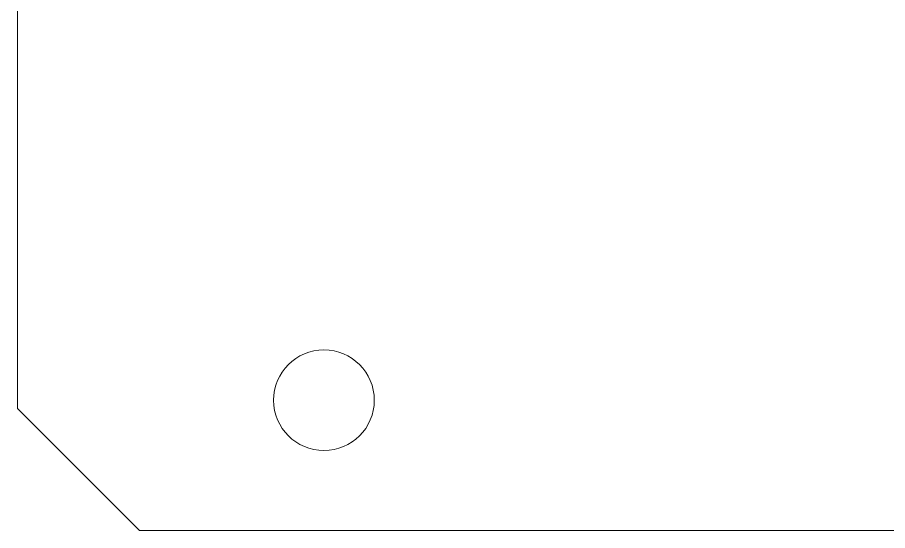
# Model space of a CAD drawing. Header units: inches. Extents: x 0.1 to 23.8, y 0.1 to 11.9.
# Drawn here: x 18.223 to 19.551, y 5.708 to 6.491 of the extents above; entities that cross this region are included whole.
import ezdxf

# ---------------------------------------------------------------- set-up
doc = ezdxf.new("R2010")
doc.units = ezdxf.units.IN
doc.header["$MEASUREMENT"] = 0
doc.layers.add('CUTOUTS', color=1, linetype='Continuous')
doc.layers.add('PERIMETER', color=5, linetype='Continuous')

msp = doc.modelspace()

# ---------------------------------------------------------------- linework, layer by layer
at = {"layer": 'CUTOUTS', "lineweight": 0}
msp.add_circle((18.6912, 5.907), 0.0768, dxfattribs=at)
at = {"layer": 'PERIMETER', "lineweight": 0}
for p, q in [((18.2234, 6.2239), (18.2234, 7.7829)), ((18.2234, 6.2239), (18.2234, 6.2239)), ((18.2234, 6.2239), (18.2234, 6.1018)), ((18.2234, 6.1018), (18.2234, 6.1018)), ((18.2234, 6.1018), (18.2234, 5.8943)), ((18.2234, 5.8943), (18.4098, 5.7081)), ((18.4098, 5.7081), (20.4007, 5.7081))]:
    msp.add_line(p, q, dxfattribs=at)

doc.saveas('drawing.dxf')
